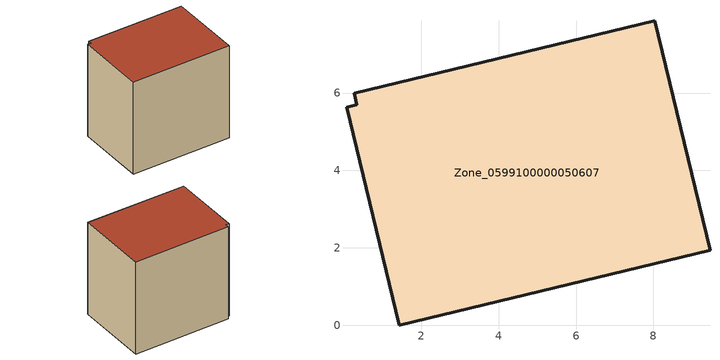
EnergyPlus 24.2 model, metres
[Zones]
Zone_0599100000050607
 floor ground (C_G): 0.07,5.64 0.34,5.7 0.27,6 8.03,7.87 9.46,1.94 1.43,0 z0
 wall outside (C_F): 9.46,1.94 8.03,7.87 0.27,6 0.34,5.7 0.07,5.64 1.43,0 9.46,1.94 z0:7.95
 roof outside (C_R): 0.34,5.7 0.07,5.64 1.43,0 9.46,1.94 8.03,7.87 0.27,6 z7.95
[BUILDING]
Pand.0599100000050607: North Axis=0; Terrain=City; Loads Convergence Tolerance Value=0.04; Temperature Convergence Tolerance Value=0.4; Solar Distribution=FullExterior; Maximum Number of Warmup Days=25; Minimum Number of Warmup Days=1
[Site:Location]
Rotterdam.The.Hague.AP_ZH_NLD Design_Conditions: Latitude=51.96; Longitude=4.45; Time Zone=1; Elevation=-4.5
[SITE:GROUNDTEMPERATURE:BUILDINGSURFACE]
18, 18, 18, 18, 18, 18, 18, 18, 18, 18, 18, 18
[MATERIAL] Thermal Absorptance=0.9; Solar Absorptance=0.7; Visible Absorptance=0.7
Name | Roughness | Thickness | Conductivity | Density | Specific Heat
G.TI.1965-1974 | MediumSmooth | 0.15 | 0.882353 | 540 | 1210
F.TI.1965-1974 | Rough | 0.3 | 0.697674 | 1920 | 840
R.TI.1965-1974 | MediumRough | 0.2 | 0.232558 | 1500 | 1000
[CONSTRUCTION]
C_G: G.TI.1965-1974
C_F: F.TI.1965-1974
C_R: R.TI.1965-1974
[ZONE]
Zone_0599100000050607: Type=1; Multiplier=1; Ceiling Height=Autocalculate; Volume=Autocalculate; Floor Area=autocalculate; Part of Total Floor Area=Yes
[ZONEINFILTRATION:DESIGNFLOWRATE]
Infil_Zone_0599100000050607: Zone or ZoneList or Space or SpaceList=Zone_0599100000050607; Schedule=AlwaysOn; Design Flow Rate Calculation Method=Flow/Area; Flow Rate per Floor Area=0.003; Constant Term Coefficient=1; Temperature Term Coefficient=0; Velocity Term Coefficient=0; Velocity Squared Term Coefficient=0
[HVACTEMPLATE:ZONE:IDEALLOADSAIRSYSTEM]
Zone_0599100000050607: Maximum Heating Supply Air Temperature=50; Minimum Cooling Supply Air Temperature=13; Maximum Heating Supply Air Humidity Ratio=0.0156; Minimum Cooling Supply Air Humidity Ratio=0.0077; Heating Limit=NoLimit; Cooling Limit=NoLimit; Dehumidification Control Type=ConstantSensibleHeatRatio; Cooling Sensible Heat Ratio=0.7; Dehumidification Setpoint=60; Humidification Control Type=None; Humidification Setpoint=30; Outdoor Air Method=None; Outdoor Air Flow Rate per Person=0.00944; Outdoor Air Flow Rate per Zone Floor Area=0; Outdoor Air Flow Rate per Zone=0; Demand Controlled Ventilation Type=None; Outdoor Air Economizer Type=NoEconomizer; Heat Recovery Type=None; Sensible Heat Recovery Effectiveness=0.7; Latent Heat Recovery Effectiveness=0.65
[ZONECONTROL:THERMOSTAT]
ThermostatControl_Zone_0599100000050607: Zone or ZoneList=Zone_0599100000050607; Control Type Schedule=DualSetpointControlType; Control 1=Thermostat_Zone_0599100000050607; Temperature Difference Between Cutout And Setpoint=0
[THERMOSTATSETPOINT:DUALSETPOINT]
Thermostat_Zone_0599100000050607: Heating Setpoint Temperature Schedule=HeatingSetpoint_Zone_0599100000050607; Cooling Setpoint Temperature Schedule=CoolingSetpoint_Zone_0599100000050607
[SCHEDULE:COMPACT]
HeatingSetpoint_Zone_0599100000050607: Through: 12/31, For: AllDays, Until: 24:00, 21
CoolingSetpoint_Zone_0599100000050607: Through: 12/31, For: AllDays, Until: 24:00, 24
DualSetpointControlType: Through: 12/31, For: AllDays, Until: 24:00, 4
AlwaysOn: Through: 12/31, For: AllDays, Until: 24:00, 1
